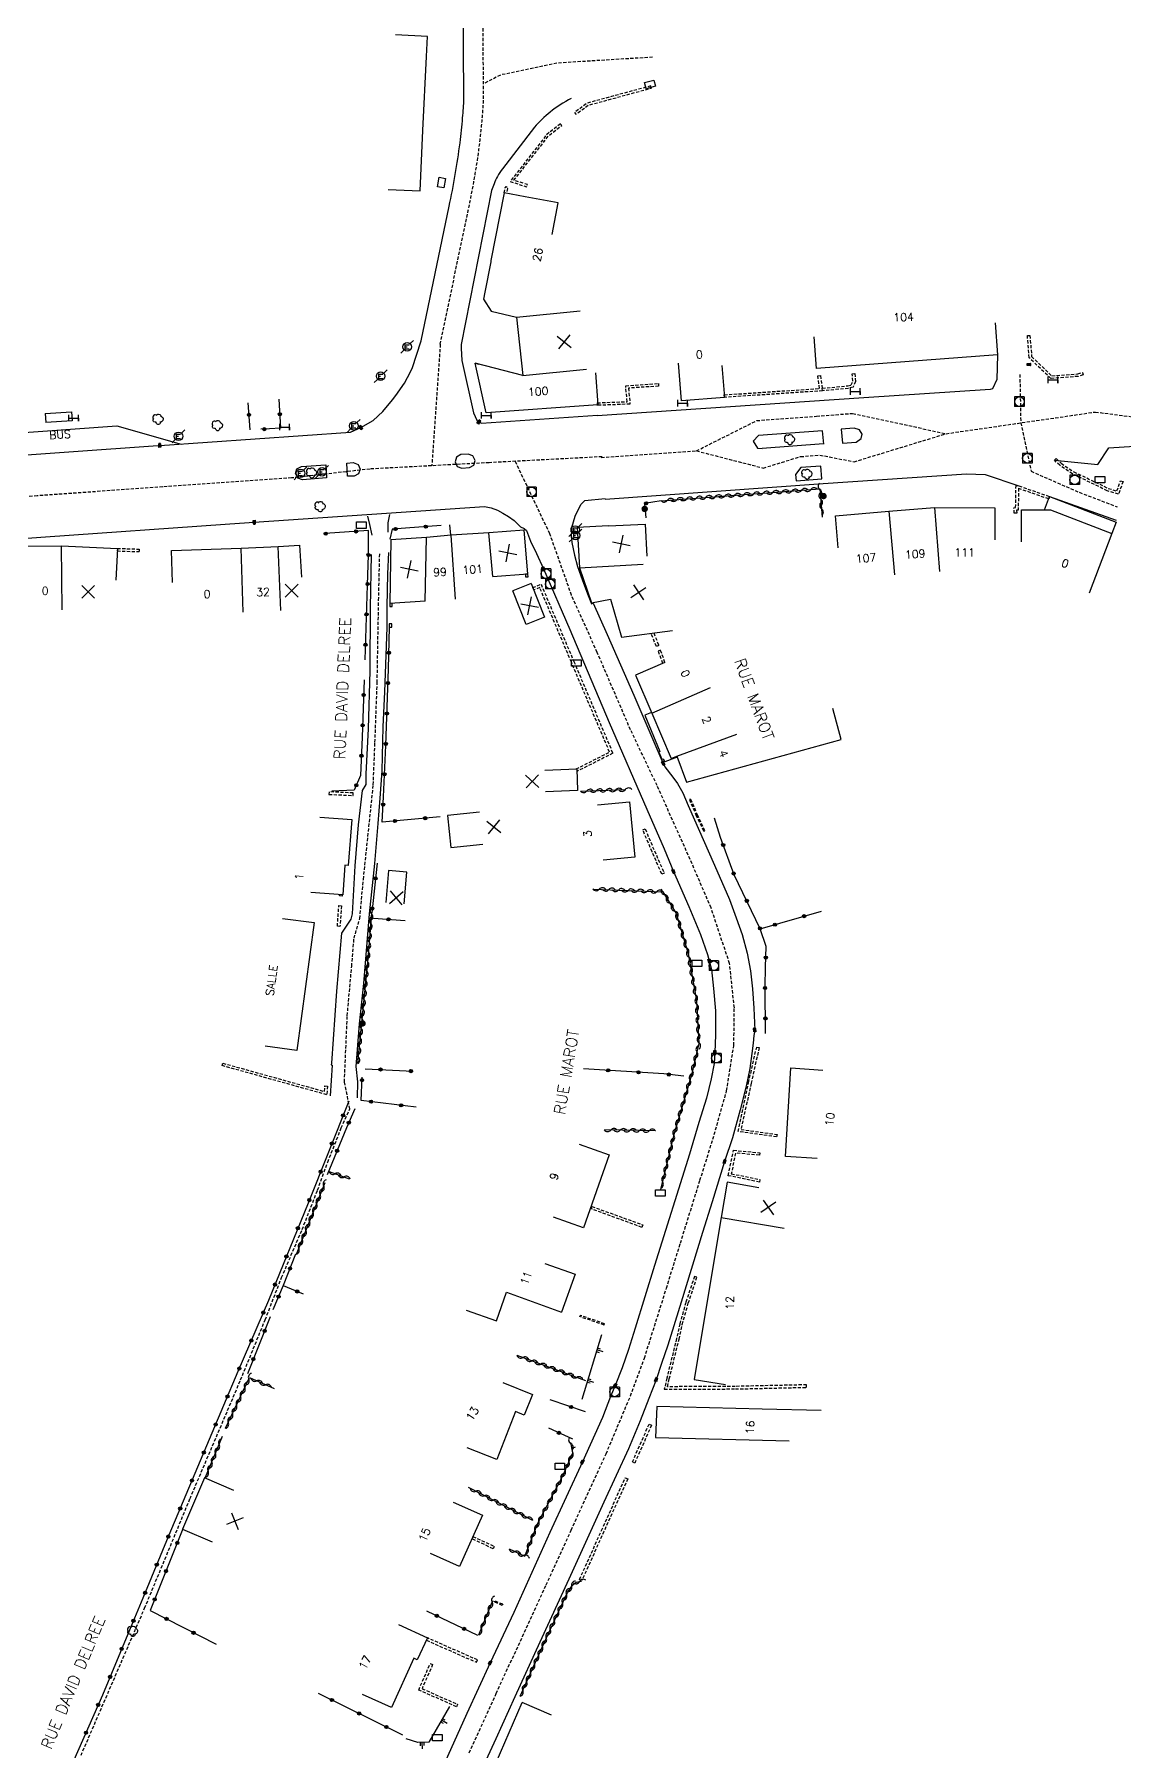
# Model space of a CAD drawing. Header units: millimetres. Extents: x 193000 to 194000, y 105162 to 106000.
# Drawn here: x 193615.2 to 193785.6, y 105365.4 to 105633.7 of the extents above; entities that cross this region are included whole.
import ezdxf
from ezdxf.enums import TextEntityAlignment as Align

# ---------------------------------------------------------------- set-up
doc = ezdxf.new("R2010")
doc.units = ezdxf.units.MM
doc.linetypes.add('DASHED', pattern=[0.75, 0.5, -0.25])
doc.layers.get('0').update_dxf_attribs({"linetype": 'CONTINUOUS'})
for name, color, linetype in [('W0001', 6, 'DASHED'), ('W0008', 7, 'CONTINUOUS'), ('W0100', 7, 'CONTINUOUS'), ('W0105', 7, 'CONTINUOUS'), ('W0112', 1, 'DASHED'), ('W0211', 2, 'CONTINUOUS'), ('W0300', 7, 'CONTINUOUS'), ('W0310', 3, 'CONTINUOUS'), ('W0322', 7, 'CONTINUOUS'), ('W0400', 7, 'CONTINUOUS'), ('W0420', 7, 'CONTINUOUS'), ('W0471', 7, 'CONTINUOUS'), ('W0984', 7, 'CONTINUOUS'), ('W0989', 7, 'CONTINUOUS'), ('W0991', 7, 'CONTINUOUS'), ('W1102', 7, 'CONTINUOUS'), ('W1471', 7, 'CONTINUOUS'), ('W1473', 7, 'CONTINUOUS'), ('W1474', 7, 'CONTINUOUS')]:
    doc.layers.add(name, color=color, linetype=linetype)
doc.styles.get("Standard").update_dxf_attribs({"font": 'romans.shx', "width": 0.85})

# ---------------------------------------------------------------- blocks, each defined once
blk = doc.blocks.new('t322o')
at = {"color": 0, "linetype": 'Continuous'}
for radius in [0.25, 0.15]:
    blk.add_circle((0, 0), radius, dxfattribs=at)
blk = doc.blocks.new('t310o')
at = {"color": 0, "linetype": 'Continuous'}
for centre, start, end in [((-0.5, 0.38), 216.8699, 323.1304), ((0.5, -0.37), 36.8699, 143.1303)]:
    blk.add_arc(centre, 0.625, start, end, dxfattribs=at)
blk = doc.blocks.new('T1471')
at = {"color": 0, "linetype": 'Continuous', "flags": 128}
blk.add_lwpolyline([(-0.75, -0.5), (-0.75, 0.5), (0.75, 0.5), (0.75, -0.5), (-0.75, -0.5)], dxfattribs=at)
blk = doc.blocks.new('T420')
for p, q in [((0.75, 0.75), (-0.75, 0.75)), ((-0.75, 0.75), (-0.75, -0.75)), ((0.75, 0.75), (0.75, -0.75)), ((0.75, -0.75), (-0.75, -0.75))]:
    blk.add_line(p, q)
blk.add_ellipse((0, 0), major_axis=(-0.53, 0.53), ratio=1, start_param=3.926991, end_param=10.210176)
blk = doc.blocks.new('T1473')
at = {"color": 0, "linetype": 'Continuous', "const_width": 0.5, "flags": 128}
blk.add_lwpolyline([(-0.25, 0, 1), (0.25, 0, 1)], format="xyb", close=True, dxfattribs=at)
blk = doc.blocks.new('T300')
for p, q in [((-0.8, 0.51), (-0.86, 0.34)), ((-0.86, 0.34), (-0.86, 0.17)), ((-0.86, 0.17), (-0.74, 0.06)), ((-0.69, 0.63), (-0.8, 0.51)), ((-0.8, -0.06), (-0.74, 0.06)), ((-0.74, 0.06), (-0.69, 0.11)), ((-0.57, 0.69), (-0.69, 0.63)), ((-0.46, 0.69), (-0.57, 0.69)), ((-0.29, 0.63), (-0.46, 0.69)), ((-0.29, 0.63), (-0.17, 0.74)), ((-0.23, 0.57), (-0.29, 0.63)), ((-0.17, 0.74), (-0.06, 0.8)), ((-0.06, 0.8), (0.06, 0.8)), ((0.06, 0.8), (0.23, 0.74)), ((0.23, 0.74), (0.34, 0.63)), ((0.34, 0.63), (0.4, 0.51)), ((0.46, 0.46), (0.34, 0.46)), ((0.4, 0.51), (0.4, 0.46)), ((0.57, 0.4), (0.46, 0.46)), ((0.57, 0.4), (0.69, 0.29)), ((0.69, 0.29), (0.74, 0.17)), ((0.74, 0.06), (0.69, -0.17)), ((0.74, 0.17), (0.74, 0.06)), ((-0.8, -0.17), (-0.8, -0.06)), ((-0.8, -0.23), (-0.8, -0.17)), ((-0.74, -0.34), (-0.8, -0.23)), ((-0.69, -0.4), (-0.74, -0.34)), ((-0.51, -0.46), (-0.69, -0.4)), ((-0.4, -0.46), (-0.51, -0.46)), ((-0.4, -0.46), (-0.34, -0.46)), ((-0.34, -0.46), (-0.34, -0.4)), ((-0.34, -0.51), (-0.34, -0.46)), ((-0.29, -0.63), (-0.34, -0.51)), ((-0.17, -0.74), (-0.29, -0.63)), ((-0.06, -0.8), (-0.17, -0.74)), ((0.06, -0.8), (-0.06, -0.8)), ((0.17, -0.74), (0.06, -0.8)), ((0.23, -0.69), (0.17, -0.74)), ((0.29, -0.46), (0.23, -0.46)), ((0.29, -0.63), (0.23, -0.69)), ((0.46, -0.4), (0.29, -0.46)), ((0.34, -0.51), (0.29, -0.63)), ((0.34, -0.51), (0.34, -0.46)), ((0.57, -0.34), (0.46, -0.4)), ((0.63, -0.29), (0.57, -0.34)), ((0.69, -0.17), (0.63, -0.29))]:
    blk.add_line(p, q)
blk = doc.blocks.new('T1474')
at = {"color": 0, "linetype": 'Continuous', "flags": 128}
for points in [[(-0.75, -0.5), (-0.75, 0.5)], [(-0.75, 0), (0.75, 0)], [(0.75, 0), (0.75, -0.5), (0.75, 0.5)]]:
    blk.add_lwpolyline(points, dxfattribs=at)
blk = doc.blocks.new('T400')
for p, q in [((-0.15, 0.3), (0.15, 0.3)), ((-0.15, -0.25), (-0.15, 0.3)), ((-0.15, 0.15), (0.15, 0.15)), ((-0.15, 0), (0.15, 0)), ((0.15, 0.3), (0.15, -0.25)), ((-0.15, -0.15), (0.15, -0.15)), ((-0.15, -0.25), (-0.15, -0.3)), ((-0.15, -0.3), (0.15, -0.3)), ((0.15, -0.3), (0.15, -0.25))]:
    blk.add_line(p, q)
blk = doc.blocks.new('T471')
for p, q in [((-0.333334, 0.333334), (-0.333334, -0.333334)), ((-0.333334, 0.333334), (0.333334, 0.333334)), ((-0.333334, 0), (0, 0)), ((0.500001, 0.500001), (1.000002, 1.000002)), ((-0.500001, -0.500001), (-1.000002, -1.000002)), ((-0.333334, -0.333334), (0.333334, -0.333334))]:
    blk.add_line(p, q)
blk.add_ellipse((0, 0), major_axis=(0.471405, 0.471405), ratio=1, start_param=5.4977871438, end_param=11.780972451)
blk = doc.blocks.new('t991o')
at = {"color": 0, "linetype": 'Continuous'}
for p, q in [((-1, 1), (1, -1)), ((-1, -1), (1, 1))]:
    blk.add_line(p, q, dxfattribs=at)
blk = doc.blocks.new('t211o')
at = {"color": 0, "linetype": 'Continuous'}
for p, q in [((-0.29, 0.5), (-0.29, 0)), ((0, 1), (0, 0)), ((0.29, 0.5), (0.29, 0))]:
    blk.add_line(p, q, dxfattribs=at)

msp = doc.modelspace()

# ---------------------------------------------------------------- linework, layer by layer
at = {"layer": 'W0001'}
for p, q in [((193678.69, 105585.25), (193677.37, 105566.27)), ((193695.8, 105555.66), (193690.41, 105566.96))]:
    msp.add_line(p, q, dxfattribs=at)
at = {"layer": 'W0001', "flags": 128}
msp.add_lwpolyline([(193678.69, 105585.25), (193683.04, 105606.17, 0.024242), (193684.81, 105616.38, 0.009405), (193685.23, 105620.38, 0.008644), (193685.45, 105623.57), (193684.91, 105704.9, 0.024798), (193684.43, 105711.14, 0.033076), (193682.82, 105719.32, -0.00325), (193682.61, 105720.14), (193681.88, 105722.64, 0.049522), (193679.69, 105728.26), (193670.13, 105748.44, -0.015231), (193665.14, 105760.29, -0.013), (193661.46, 105770.63, -0.018013), (193658.51, 105780.89), (193644.15, 105848.41), (193638.02, 105873.37), (193632.9, 105897.45, -0.022452), (193629.83, 105912.67, -0.01056), (193628.86, 105919.9, -0.008982), (193628.11, 105927.87), (193623.53, 106000)], format="xyb", dxfattribs=at)
msp.add_lwpolyline([(193711.87, 105630.1), (193697.04, 105629.19), (193688.11, 105627.33), (193685.43, 105625.95)], dxfattribs=at)
at = {"layer": 'W0001'}
for points in [[(193718.72, 105568.6), (193728.14, 105573.33), (193737.48, 105574.02), (193743.13, 105574.46), (193757.73, 105571.28), (193781.07, 105574.67), (193787.28, 105573.87), (193793.99, 105576.8), (193840.63, 105580.17), (193856.74, 105579.05), (193877.15, 105580.57), (193895.07, 105580.58), (193966.66, 105585.32), (194000, 105587.54)], [(193769.26, 105580.55), (193769.26, 105580.55), (193769.4, 105572.98), (193771.01, 105565.41), (193778.54, 105562.12), (193784.48, 105559.85)], [(193703.84, 105567.56), (193718.72, 105568.6), (193729.16, 105565.92), (193734.99, 105567.7), (193738.01, 105567.94), (193743.35, 105566.9), (193757.73, 105571.28)], [(193703.96, 105567.68), (193686.32, 105566.75), (193678.81, 105566.35), (193667.7, 105565.76), (193655.43, 105564.37), (193635.3, 105562.96), (193615.7, 105561.58), (193584.85, 105559.45), (193558.92, 105557.57), (193545.29, 105556.65), (193522.45, 105555.04), (193503.29, 105553.7)], [(193683.2, 105365.17), (193687.43, 105374.47), (193691.53, 105383.35), (193695.23, 105391.4), (193699.14, 105399.98), (193704.6, 105411.91), (193708.4, 105420.93), (193710.59, 105426.85), (193714.02, 105437.76), (193716.21, 105444.82), (193719.27, 105454.63), (193721.28, 105461.05), (193723.44, 105468.62), (193724.56, 105475.71), (193724.64, 105481.59), (193723.89, 105488.5), (193721.01, 105497.19), (193717.75, 105504.74), (193712.57, 105516.29), (193708.42, 105525.02), (193703.21, 105537.11), (193699.2, 105546.04), (193695.8, 105555.66)], [(193622.54, 105364.79), (193632.48, 105387.78), (193639.57, 105404.89), (193647.48, 105423.44), (193651.32, 105432.85), (193653.88, 105439.42), (193657.1, 105446.96), (193659.51, 105453.11), (193661.1, 105457.48), (193663.21, 105462.81), (193664.56, 105465.8), (193663.7, 105470), (193664.15, 105480.34), (193664.84, 105488.07), (193665.21, 105492.44), (193666.11, 105495.53), (193666.66, 105501.65), (193668.21, 105516.42), (193668.48, 105523.04), (193668.82, 105532.4), (193669.05, 105545.24), (193669.22, 105552.54)]]:
    msp.add_lwpolyline(points, dxfattribs=at)
at = {"layer": 'W0008'}
for p, q in [((193738.59, 105569.7), (193729.01, 105568.98)), ((193773.92, 105561.45), (193784.31, 105557.77))]:
    msp.add_line(p, q, dxfattribs=at)
at = {"layer": 'W0008', "flags": 128}
msp.add_lwpolyline([(193675.68, 105585.81), (193680.05, 105606.81, 0.024296), (193681.77, 105616.75, 0.009405), (193682.18, 105620.64, 0.008402), (193682.38, 105623.64), (193681.85, 105704.85, 0.024661), (193681.39, 105710.75, 0.033076), (193679.86, 105718.54, -0.003043), (193679.66, 105719.34), (193678.94, 105721.8, 0.050044), (193676.94, 105726.9), (193667.35, 105747.15, -0.015256), (193662.28, 105759.19, -0.013), (193658.55, 105769.68, -0.018099), (193655.53, 105780.21), (193630.69, 105896.94, -0.022396), (193627.59, 105912.32, -0.01056), (193626.61, 105919.65, -0.008998), (193625.85, 105927.71), (193621.27, 106000)], format="xyb", dxfattribs=at)
at = {"layer": 'W0008'}
msp.add_lwpolyline([(193699.16, 105623.65), (193699.16, 105623.65, 0.061618), (193695.86, 105621.52, 0.046074), (193693.41, 105619.15), (193688.43, 105612.68, 0.039428), (193687.62, 105611.47, 0.034364), (193687.08, 105610.32, 0.010783), (193686.71, 105609.3), (193681.93, 105585.2, 0.001728), (193681.93, 105584.64, 0.002937)], format="xyb", dxfattribs=at)
for points in [[(193511.39, 105560.78), (193527.65, 105561.88), (193537.11, 105562.59), (193554.01, 105563.77), (193555.63, 105563.8), (193585.04, 105565.92), (193593.92, 105566.56), (193594.94, 105566.62), (193633.83, 105569.39), (193634.85, 105569.45), (193664.65, 105571.53), (193666.26, 105572.24), (193668.17, 105573.35), (193669.68, 105574.76), (193671.21, 105576.56), (193671.76, 105577.27), (193673.09, 105579.16), (193673.58, 105580.05), (193674.28, 105581.46), (193675.68, 105585.81)], [(193681.93, 105584.64), (193682.05, 105582.72), (193683.89, 105574.54), (193684.39, 105573.38), (193684.71, 105573.12), (193685.1, 105572.95), (193703.28, 105574.19)], [(193765.77, 105583.59), (193765.65, 105579.77), (193765.01, 105578.27), (193764.63, 105578.21), (193744.89, 105576.9), (193703.22, 105574.07)], [(193774.67, 105567.12), (193781.45, 105566.49), (193783.18, 105569.07), (193809.73, 105570.8), (193917.84, 105577.89), (194000, 105583.55)], [(193588.37, 105566.16), (193597.7, 105570.31), (193628.16, 105572.51), (193638.19, 105569.66)], [(193738.61, 105569.67), (193738.43, 105571.72), (193728.39, 105571), (193727.58, 105570.12), (193728.25, 105569.01), (193728.99, 105568.98)], [(193741.55, 105569.81), (193743.67, 105569.97), (193744.48, 105570.55), (193744.6, 105571.19), (193744.21, 105571.88), (193743.38, 105572.16), (193741.35, 105571.98), (193741.53, 105569.78)], [(193681.89, 105568.01), (193681.2, 105567.6), (193680.99, 105566.86), (193681.32, 105566.15), (193682.05, 105565.88), (193683.24, 105565.99), (193683.92, 105566.36), (193684.14, 105567.11), (193683.79, 105567.81), (193683.06, 105568.08), (193681.89, 105568.01)], [(193660.8, 105566.4), (193660.92, 105564.36), (193657.17, 105564.05), (193656.42, 105564.35), (193656.07, 105565.05), (193656.29, 105565.8), (193657.02, 105566.16), (193660.8, 105566.4)], [(193664.08, 105566.7), (193665.09, 105566.77), (193665.85, 105566.48), (193666.18, 105565.76), (193665.92, 105565.01), (193665.23, 105564.64), (193664.19, 105564.63), (193664.08, 105566.7)], [(193734.29, 105563.92), (193738.31, 105564.24), (193738.16, 105566.23), (193735.05, 105565.98), (193734.18, 105564.93), (193734.32, 105563.92)], [(193704.46, 105561.05), (193738.53, 105563.52), (193760.91, 105565.03), (193763.85, 105564.9), (193769.1, 105563.12)], [(193609.12, 105554.61), (193617.01, 105555.16), (193645.06, 105557.13), (193648.84, 105557.4), (193649.6, 105557.45), (193685.58, 105559.91), (193686.65, 105559.7), (193687.64, 105559.33), (193688.45, 105558.84), (193689.35, 105558.34), (193690.25, 105557.71), (193691.2, 105556.72), (193691.78, 105556.48), (193692.14, 105556.17)], [(193699.23, 105556.07), (193699.25, 105556.65), (193699.77, 105558.4), (193700.65, 105560.23), (193701.29, 105560.82), (193704.45, 105561.16)], [(193667.29, 105558.39), (193667.6, 105557.1), (193667.99, 105555.44)], [(193670.55, 105555.9), (193670.56, 105557.34), (193670.79, 105558.63)], [(193692.14, 105556.17), (193692.8, 105554.47), (193693.7, 105552.55), (193694.8, 105550.17), (193698.91, 105540.7), (193705.1, 105526.15), (193710.99, 105512.64), (193713.67, 105506.43), (193715.12, 105502.9), (193717.55, 105497.39), (193719.34, 105493.06), (193720.44, 105489.93), (193720.73, 105488.9), (193721.08, 105487.57), (193721.4, 105484.61), (193721.67, 105481.09), (193721.67, 105477.34), (193721.6, 105474.6), (193721.47, 105472.86), (193721.02, 105470.46), (193720.29, 105467.48), (193719.11, 105463.66), (193717.61, 105458.73), (193712.14, 105441.33), (193709.14, 105431.54), (193708.09, 105428.22), (193707.11, 105425.35), (193706.01, 105422.57), (193705.31, 105420.83), (193704.03, 105417.57), (193700.89, 105410.63), (193695.81, 105399.6), (193690.16, 105387.11), (193686.46, 105379.24), (193682.84, 105371.3), (193678.86, 105362.54)], [(193699.23, 105556.07), (193699.15, 105555.49), (193699.23, 105554.26), (193699.68, 105552.3), (193700.14, 105550.55), (193700.88, 105548.48), (193701.67, 105546.28), (193702.31, 105544.7), (193702.58, 105544.8), (193704.76, 105539.93), (193708.94, 105530.41), (193713.3, 105520.21), (193713.51, 105519.8), (193713.79, 105519.25), (193715.03, 105517.63), (193715.76, 105516.64), (193716.57, 105515.17), (193717.45, 105513.19), (193721.54, 105503.89), (193723.86, 105498.5), (193724.93, 105495.63), (193725.84, 105493.02), (193726.62, 105490.12), (193727.14, 105487.36), (193727.48, 105484.56), (193727.67, 105481.53), (193727.82, 105478.11), (193727.69, 105477.26), (193727.56, 105476.06), (193727.37, 105474.46), (193727.04, 105472.08), (193726.5, 105469.34), (193725.54, 105465.63), (193724.34, 105461.29), (193723.11, 105457.56), (193721.18, 105451.29), (193719.68, 105446.48), (193716.32, 105435.61), (193714.24, 105428.89), (193713.26, 105425.99), (193712.41, 105423.48), (193711.27, 105420.54), (193709.91, 105417.04), (193708.09, 105412.68), (193704.23, 105404.32), (193698.8, 105392.3), (193694.25, 105382.46), (193690.34, 105373.93), (193687.34, 105367.36), (193683.69, 105359.37)], [(193667.87, 105552.38), (193667.72, 105544.06), (193667.68, 105534.22), (193667.4, 105525.17), (193667.05, 105518.12), (193667.06, 105516.49), (193666.47, 105515.54), (193665.84, 105510.19), (193665.32, 105503.77), (193664.89, 105496.27), (193664.68, 105495.42), (193663.23, 105493.25), (193662.44, 105484.16), (193661.67, 105472.94), (193661.65, 105472.67), (193661.8, 105472.63), (193661.49, 105467.81)], [(193670.57, 105552.7), (193670.46, 105549.4), (193670.35, 105544.22), (193670.35, 105540.98), (193670.17, 105536.7), (193669.96, 105530.96), (193669.73, 105525.47), (193669.55, 105518.63), (193669.22, 105514.35), (193668.91, 105510.4), (193668.38, 105504.15), (193667.55, 105496.28), (193666.68, 105485.37), (193666, 105479.06), (193665.47, 105472.4), (193665.76, 105470.04), (193665.68, 105467.52)]]:
    msp.add_lwpolyline(points, dxfattribs=at)
at = {"layer": 'W0100'}
for p, q in [((193716.39, 105576.4), (193715.89, 105582.32)), ((193616.95, 105574.44), (193621.05, 105574.69)), ((193616.95, 105574.44), (193617.06, 105573.02)), ((193621.16, 105573.27), (193617.06, 105573.02)), ((193621.05, 105574.69), (193621.16, 105573.27)), ((193676.34, 105545.09), (193676.52, 105555.05)), ((193686.88, 105548.95), (193686.27, 105555.79)), ((193686.88, 105548.95), (193692.39, 105549.36)), ((193692.87, 105547.88), (193690.04, 105546.72)), ((193692.12, 105541.47), (193690.04, 105546.72)), ((193676.34, 105545.09), (193670.8, 105544.75)), ((193687.45, 105432.68), (193689.04, 105437.13)), ((193689.04, 105437.13), (193697.63, 105434.05)), ((193682.74, 105434.36), (193687.45, 105432.68)), ((193696.07, 105371.05), (193691.49, 105373.04))]:
    msp.add_line(p, q, dxfattribs=at)
for points in [[(193670.53, 105609.45), (193675.53, 105609.2), (193675.98, 105618.64), (193676.54, 105630.22), (193676.69, 105633.33), (193671.7, 105633.58)], [(193696.18, 105602.41), (193697.09, 105607.33), (193691.95, 105608.28), (193688.68, 105608.9), (193686.61, 105598.36), (193686.57, 105598.14), (193685.64, 105593.37), (193685.43, 105592.31), (193686.63, 105590.43), (193690.62, 105589.47), (193691.56, 105580.35), (193684.12, 105582.3), (193684.7, 105582.15)], [(193765.39, 105588.58), (193765.77, 105583.59), (193737.48, 105581.45), (193737.1, 105586.44)], [(193702.92, 105580.79), (193703.29, 105575.81), (193685.83, 105574.52), (193684.11, 105582.3)], [(193722.68, 105581.93), (193723.1, 105576.95), (193716.39, 105576.4)], [(193704.95, 105556.86), (193710.7, 105557.16), (193710.95, 105552.16)], [(193740.87, 105553.47), (193740.43, 105558.45), (193748.78, 105559.19), (193755.94, 105559.74), (193765.35, 105559.72), (193765.34, 105554.72)], [(193769.51, 105554.38), (193769.51, 105559.38), (193774.03, 105559.39), (193783.65, 105555.71)], [(193676.52, 105555.05), (193670.98, 105554.71), (193670.8, 105544.75)], [(193686.27, 105555.79), (193680.36, 105555.42), (193676.52, 105555.05)], [(193692.39, 105549.36), (193691.78, 105556.21), (193686.27, 105555.79)], [(193704.95, 105556.86), (193700.06, 105556.62), (193700.43, 105550.32), (193702.33, 105544.85), (193705.27, 105545.41), (193707, 105539.49), (193714.98, 105540.55)], [(193581.52, 105546.32), (193581.17, 105551.31), (193600.45, 105552.67), (193613.35, 105553.71), (193619.51, 105553.75), (193628.22, 105553.36), (193628, 105548.37)], [(193636.86, 105548.02), (193636.68, 105553.02), (193647.54, 105553.4), (193653.36, 105553.63), (193656.66, 105553.87), (193657.02, 105548.88)], [(193692.87, 105547.88), (193694.95, 105542.63), (193692.12, 105541.47)], [(193713.76, 105535.53), (193709.17, 105533.54), (193711.73, 105527.64), (193714.76, 105520.52), (193715.65, 105520.88), (193717.14, 105516.82), (193741.35, 105523.51), (193740.02, 105528.33)], [(193695, 105518.73), (193700, 105518.9), (193700.12, 105515.53), (193695.12, 105515.35)], [(193684.81, 105512.14), (193679.83, 105511.64), (193680.34, 105506.65), (193685.31, 105507.15)], [(193703.27, 105513.27), (193708.25, 105513.76), (193709.1, 105505.14), (193704.12, 105504.66)], [(193659.86, 105511.37), (193664.85, 105511), (193664.31, 105503.82), (193663.79, 105503.86), (193663.43, 105499.21), (193658.45, 105499.6)], [(193673.06, 105497.81), (193673.47, 105502.79), (193670.59, 105503.03), (193670.18, 105498.04)], [(193654, 105495.56), (193658.96, 105494.9), (193656.29, 105474.93), (193651.34, 105475.59)], [(193737.6, 105458.06), (193732.61, 105458.37), (193733.48, 105472.18), (193738.47, 105471.86)], [(193700.37, 105460.28), (193705.09, 105458.62), (193701.08, 105447.22), (193696.37, 105448.88)], [(193728.45, 105453.47), (193723.52, 105454.32), (193722.58, 105448.84), (193719.81, 105432.3), (193718.35, 105423.53), (193723.28, 105422.71)], [(193695.04, 105441.65), (193699.74, 105439.96), (193697.63, 105434.05)], [(193688.46, 105423.02), (193693.09, 105421.14), (193691.8, 105417.96), (193690.42, 105418.52), (193687.54, 105411.02), (193682.87, 105412.82)], [(193738.19, 105418.67), (193729, 105418.88), (193712.52, 105419.27), (193712.32, 105414.43), (193733.23, 105413.95)], [(193646.44, 105406.15), (193641.85, 105408.12), (193638.42, 105400.14), (193643.02, 105398.17)], [(193680.72, 105404.36), (193685.29, 105402.32), (193681.71, 105394.3), (193677.14, 105396.34)], [(193672.16, 105385.24), (193676.69, 105383.12), (193675.09, 105379.71), (193674.55, 105379.96), (193671.08, 105372.26), (193666.52, 105374.31)], [(193686.73, 105349.6), (193682.15, 105351.6), (193686.04, 105360.53), (193691.49, 105373.04)]]:
    msp.add_lwpolyline(points, dxfattribs=at)
at = {"layer": 'W0105'}
for p, q in [((193773.13, 105559.39), (193773.92, 105561.46)), ((193711.7, 105527.72), (193710.67, 105527.28)), ((193715.7, 105520.73), (193713.76, 105520.01))]:
    msp.add_line(p, q, dxfattribs=at)
for points in [[(193773.92, 105561.46), (193784.32, 105557.44), (193783.63, 105555.7)], [(193710.67, 105527.28), (193713.01, 105521.63), (193712.83, 105521.54), (193713.32, 105520.45), (193713.51, 105520.5), (193713.76, 105520.01)]]:
    msp.add_lwpolyline(points, dxfattribs=at)
at = {"layer": 'W0112'}
for p, q in [((193770.71, 105583.14), (193770.44, 105586.6)), ((193738.1, 105580.35), (193738.42, 105577.98)), ((193738.42, 105577.98), (193723.1, 105576.95)), ((193742.45, 105578.36), (193738.42, 105577.98)), ((193708.33, 105575.9), (193703.25, 105575.71)), ((193775.49, 105566.34), (193774.67, 105567.12)), ((193769.1, 105563.13), (193773.92, 105561.46)), ((193628.22, 105553.36), (193628.21, 105552.96)), ((193628.21, 105552.96), (193631.63, 105552.85)), ((193628.22, 105553.36), (193631.64, 105553.25)), ((193631.64, 105553.25), (193631.63, 105552.85)), ((193692.38, 105549.35), (193691.98, 105549.32)), ((193692.42, 105548.93), (193692.38, 105549.35)), ((193670.79, 105544.75), (193670.79, 105544.29)), ((193670.79, 105544.29), (193671.19, 105544.28)), ((193671.19, 105544.28), (193671.19, 105544.77)), ((193670.71, 105541.56), (193670.72, 105541.07)), ((193670.72, 105541.07), (193671.12, 105541.07)), ((193712.46, 105538.03), (193711.63, 105540.11)), ((193712.73, 105537.31), (193713.43, 105535.39)), ((193705.65, 105521.35), (193700.01, 105518.5)), ((193661.29, 105514.92), (193665.05, 105514.76)), ((193665.05, 105514.76), (193665.07, 105515.16)), ((193710.71, 105509.52), (193712.15, 105506.1)), ((193719.85, 105509.17), (193720.04, 105509.22)), ((193712.15, 105506.1), (193713.67, 105502.64)), ((193662.95, 105499.05), (193662.97, 105499.24)), ((193663.35, 105499), (193662.95, 105499.05)), ((193663.37, 105499.21), (193663.35, 105499)), ((193663.23, 105497.51), (193663, 105494.29)), ((193663, 105494.29), (193662.6, 105494.32)), ((193726.86, 105469.88), (193728.13, 105475.45)), ((193660.95, 105467.99), (193644.58, 105472.55)), ((193661.06, 105469.35), (193660.95, 105467.99)), ((193724.51, 105459.32), (193728.6, 105458.94)), ((193702.26, 105450.18), (193702.39, 105450.55)), ((193710.2, 105447.28), (193702.26, 105450.18)), ((193700.49, 105433.33), (193700.57, 105433.52)), ((193704.28, 105432.02), (193700.49, 105433.33)), ((193724.8, 105422.03), (193735.93, 105422.28)), ((193708.71, 105410.62), (193711.32, 105416.52)), ((193711.32, 105416.52), (193711.69, 105416.35)), ((193703.88, 105399.9), (193707.6, 105408.16)), ((193700.45, 105392.28), (193703.88, 105399.9)), ((193686.93, 105397.07), (193683.63, 105398.61)), ((193687.11, 105388.75), (193687.17, 105388.93)), ((193688.44, 105388.38), (193687.17, 105388.93)), ((193684.51, 105379.69), (193676.69, 105383.12)), ((193677.49, 105378.98), (193675.83, 105375.2)), ((193675.83, 105375.2), (193681.38, 105372.76))]:
    msp.add_line(p, q, dxfattribs=at)
at = {"layer": 'W0112', "flags": 128}
for points in [[(193711.58, 105625.61), (193701.63, 105622.92), (193699.67, 105621.46), (193699.87, 105621.18), (193701.79, 105622.6), (193711.68, 105625.28)], [(193697.45, 105619.71), (193695.34, 105618.04), (193689.61, 105610.69), (193692.18, 105609.86), (193692.29, 105610.2), (193690.19, 105610.87), (193695.59, 105617.79), (193697.67, 105619.43)]]:
    msp.add_lwpolyline(points, close=True, dxfattribs=at)
msp.add_lwpolyline([(193688.68, 105608.9), (193688.85, 105609.71), (193688.99, 105609.9), (193689.27, 105609.69), (193689.18, 105609.57), (193689.02, 105608.83)], dxfattribs=at)
at = {"layer": 'W0112'}
for points in [[(193770.44, 105586.6), (193770.84, 105586.63), (193771.1, 105583.32), (193774.26, 105580.31), (193778.3, 105580.63)], [(193779.14, 105580.46), (193778.37, 105580.23), (193774.11, 105579.9), (193770.71, 105583.14)], [(193703.25, 105575.71), (193703.23, 105576.11), (193707.9, 105576.28), (193707.66, 105578.77)], [(193707.66, 105578.77), (193712.78, 105579.11), (193712.8, 105578.71)], [(193712.8, 105578.71), (193708.1, 105578.4), (193708.33, 105575.9)], [(193737.96, 105578.35), (193737.7, 105580.3), (193738.1, 105580.35)], [(193738.42, 105577.98), (193738.38, 105578.38), (193742.38, 105578.76), (193742.9, 105578.89), (193743.16, 105579.51)], [(193743.47, 105580.68), (193743.56, 105579.44), (193743.19, 105578.56), (193742.45, 105578.36)], [(193743.16, 105579.51), (193743.07, 105580.65), (193743.47, 105580.68)], [(193778.3, 105580.63), (193779.03, 105580.85), (193779.14, 105580.46)], [(193723.1, 105576.95), (193723.07, 105577.35), (193737.96, 105578.35)], [(193774.67, 105567.12), (193774.95, 105567.41), (193775.74, 105566.65), (193777.68, 105565.34), (193783.08, 105562.74), (193784.44, 105562.33)], [(193785.39, 105563.8), (193784.68, 105561.84), (193782.93, 105562.36), (193777.48, 105565), (193775.49, 105566.34)], [(193768.37, 105558.84), (193768.34, 105559.72), (193768.6, 105559.73), (193768.66, 105563.18), (193769.1, 105563.13)], [(193773.92, 105561.46), (193773.79, 105561.08), (193769, 105562.74), (193769.06, 105562.73), (193769, 105559.34), (193768.76, 105559.34)], [(193784.44, 105562.33), (193785.01, 105563.93), (193785.39, 105563.8)], [(193768.76, 105559.34), (193768.77, 105558.85), (193768.37, 105558.84)], [(193691.98, 105549.32), (193692.02, 105548.9), (193692.42, 105548.93)], [(193693.15, 105547.23), (193694.43, 105547.77), (193699.55, 105535.71), (193705.65, 105521.35)], [(193694.22, 105547.24), (193693.3, 105546.86), (193693.15, 105547.23)], [(193699.92, 105518.9), (193705.14, 105521.54), (193699.18, 105535.56), (193694.22, 105547.24)], [(193671.12, 105541.07), (193671.11, 105541.57), (193670.71, 105541.56)], [(193712.04, 105540.16), (193712.83, 105538.18), (193712.46, 105538.03)], [(193713.8, 105535.55), (193713.11, 105537.45), (193712.73, 105537.31)], [(193665.07, 105515.16), (193661.31, 105515.32), (193661.29, 105514.92)], [(193717.8, 105514.18), (193717.61, 105514.13), (193718.64, 105511.74), (193719.85, 105509.17)], [(193717.8, 105514.18), (193718.83, 105511.79), (193720.04, 105509.22)], [(193711.79, 105505.94), (193710.34, 105509.37), (193710.71, 105509.52)], [(193713.67, 105502.64), (193713.3, 105502.48), (193711.79, 105505.94)], [(193662.6, 105494.32), (193662.83, 105497.54), (193663.23, 105497.51)], [(193728.13, 105475.45), (193728.52, 105475.36), (193727.25, 105469.8), (193725.7, 105462.59)], [(193644.58, 105472.55), (193644.69, 105472.93), (193660.59, 105468.51)], [(193660.59, 105468.51), (193660.66, 105469.39), (193661.06, 105469.35)], [(193731.25, 105461.4), (193725.22, 105462.26), (193726.86, 105469.88)], [(193725.7, 105462.59), (193731.31, 105461.79), (193731.25, 105461.4)], [(193728.57, 105454.36), (193723.7, 105455.35), (193724.51, 105459.32)], [(193728.6, 105458.94), (193728.56, 105458.54), (193724.83, 105458.89), (193724.17, 105455.66)], [(193724.17, 105455.66), (193728.65, 105454.75), (193728.57, 105454.36)], [(193702.39, 105450.55), (193710.33, 105447.66), (193710.2, 105447.28)], [(193718.42, 105439.62), (193717.06, 105435.56), (193716.12, 105432.22), (193715.61, 105429.9), (193714.08, 105423.71), (193713.69, 105421.98), (193724.8, 105422.03)], [(193717.45, 105435.45), (193718.8, 105439.5), (193718.42, 105439.62)], [(193735.93, 105422.28), (193735.93, 105422.68), (193724.79, 105422.43), (193714.19, 105422.38), (193714.47, 105423.62), (193716, 105429.81), (193716.51, 105432.12), (193717.45, 105435.45)], [(193704.28, 105432.02), (193704.36, 105432.22), (193700.57, 105433.52)], [(193711.69, 105416.35), (193709.07, 105410.45), (193708.71, 105410.62)], [(193707.6, 105408.16), (193707.97, 105408), (193704.25, 105399.74)], [(193683.79, 105398.97), (193687.1, 105397.43), (193686.93, 105397.07)], [(193704.25, 105399.74), (193700.81, 105392.11), (193700.45, 105392.28)], [(193688.44, 105388.38), (193688.38, 105388.2), (193687.11, 105388.75)], [(193676.52, 105382.76), (193684.35, 105379.32), (193684.51, 105379.69)], [(193675.31, 105374.99), (193677.12, 105379.14), (193677.49, 105378.98)], [(193681.38, 105372.76), (193681.22, 105372.39), (193675.31, 105374.99)]]:
    msp.add_lwpolyline(points, dxfattribs=at)
at = {"layer": 'W0211'}
msp.add_line((193703.89, 105430.51), (193700.82, 105420.39), dxfattribs=at)
msp.add_lwpolyline([(193680.14, 105372.42), (193676.88, 105366.82), (193675.18, 105366.79), (193673.36, 105367.38)], dxfattribs=at)
at = {"layer": 'W0310'}
for p, q in [((193700.6, 105515.42), (193707.69, 105515.67)), ((193712.32, 105462.36), (193704.38, 105462.51)), ((193661.31, 105455.98), (193664.46, 105454.86)), ((193656.2, 105443.08), (193660.67, 105454.27)), ((193690.65, 105427.3), (193701.38, 105423.35)), ((193642.01, 105408.24), (193644.67, 105414.63)), ((193693.15, 105401.49), (193683.08, 105406.64)), ((193684.73, 105383.62), (193686.91, 105388.99))]:
    msp.add_line(p, q, dxfattribs=at)
for points in [[(193713.19, 105560.8), (193738.01, 105562.65), (193738.36, 105558.25)], [(193702.53, 105500.14), (193713.48, 105499.71), (193715.55, 105496.3), (193717.4, 105490.09), (193718.73, 105482.69), (193719.09, 105475.99), (193717.95, 105471.13), (193716.36, 105465.82), (193715.25, 105461.99), (193713.11, 105453.17)], [(193665.82, 105472.87), (193666.44, 105479.26), (193666.85, 105483.39), (193667.44, 105489.83), (193667.97, 105496.42)], [(193645.12, 105415.88), (193648.88, 105423.8), (193652.72, 105422.08)], [(193689.44, 105397.03), (193691.88, 105395.9), (193693.95, 105401.04), (193697.78, 105408.35), (193699.4, 105412.07), (193699.07, 105413.66)], [(193691.15, 105374.01), (193695.22, 105383.06), (193698.54, 105390.24), (193699.39, 105391.43), (193699.92, 105391.84), (193700.77, 105392)]]:
    msp.add_lwpolyline(points, dxfattribs=at)
at = {"layer": 'W0322'}
for p, q in [((193648.95, 105571.86), (193648.67, 105576.1)), ((193680.35, 105555.41), (193680.2, 105557.02)), ((193668.81, 105504.17), (193667.97, 105496.43)), ((193668.23, 105495.57), (193673.17, 105495.22)), ((193728.69, 105493.91), (193738.26, 105496.68)), ((193666.97, 105472.07), (193674.47, 105471.66)), ((193654.14, 105438.18), (193657.28, 105436.87)), ((193652.1, 105433.31), (193648.55, 105424.38)), ((193701.37, 105418.46), (193695.87, 105420.32)), ((193699.38, 105414.19), (193695.65, 105415.9)), ((193684.57, 105383.52), (193676.6, 105387.33)), ((193659.62, 105374.49), (193672.78, 105367.97))]:
    msp.add_line(p, q, dxfattribs=at)
for points in [[(193653.47, 105576.69), (193653.73, 105572.13), (193651.97, 105572.03), (193650.66, 105571.97)], [(193713.19, 105560.81), (193710.59, 105560.36), (193710.83, 105558.15)], [(193667.48, 105552.33), (193667.48, 105556.14), (193660.69, 105555.67)], [(193678.8, 105556.95), (193671.19, 105556.35), (193670.8, 105554.82)], [(193666.92, 105535.93), (193667.32, 105547.6), (193667.48, 105552.33)], [(193678.69, 105511.42), (193669.61, 105510.57), (193669.83, 105514.55), (193670.16, 105522.58), (193670.59, 105534.54), (193670.73, 105541.03)], [(193666.79, 105532.83), (193666.49, 105523.88), (193666.21, 105517.89), (193665.23, 105515.58), (193661.74, 105515.43)], [(193729.52, 105477.55), (193729.44, 105484.93), (193729.5, 105487.93), (193729.63, 105491.16), (193728.69, 105493.92), (193724.61, 105502.38), (193722.47, 105508.18), (193721.55, 105511.22)], [(193716.77, 105470.89), (193713.63, 105471.24), (193701.09, 105472.06)], [(193674.94, 105466.06), (193666.3, 105467.1), (193666.46, 105470.72)], [(193664.38, 105466.98), (193658.02, 105451.06), (193651.85, 105435.85), (193647.07, 105424.74), (193642.59, 105414.14), (193636.27, 105399.16), (193632.21, 105389.34), (193630.1, 105384.32), (193625.88, 105374.17), (193621.43, 105364.01), (193614.82, 105348.22), (193608, 105332.25), (193601.63, 105341.21)], [(193665.31, 105465.82), (193664.04, 105462.85), (193661, 105455.47)], [(193656.05, 105443.07), (193654.14, 105438.19), (193652.52, 105434.37)], [(193638.46, 105400.18), (193633.35, 105387.4), (193643.68, 105382.13)]]:
    msp.add_lwpolyline(points, dxfattribs=at)
at = {"layer": 'W1102'}
for p, q in [((193748.78, 105559.19), (193749.65, 105549.23)), ((193755.94, 105559.74), (193756.71, 105549.77)), ((193681.06, 105545.44), (193680.36, 105555.42)), ((193783.65, 105555.71), (193780.08, 105546.37)), ((193619.58, 105543.75), (193619.51, 105553.75)), ((193647.9, 105543.41), (193647.54, 105553.4)), ((193653.75, 105543.64), (193653.36, 105553.63)), ((193700.43, 105550.32), (193710.41, 105550.91)), ((193711.73, 105527.64), (193720.9, 105531.62)), ((193715.65, 105520.88), (193725.03, 105524.34)), ((193722.58, 105448.84), (193732.43, 105447.14))]:
    msp.add_line(p, q, dxfattribs=at)
at = {"layer": 'W1102', "flags": 128}
for points in [[(193690.62, 105589.47), (193700.56, 105590.5)], [(193691.56, 105580.35), (193701.51, 105581.38)]]:
    msp.add_lwpolyline(points, dxfattribs=at)

# ---------------------------------------------------------------- block references
at = {"layer": 'W0211'}
for p, rotation in [((193703.16, 105428.12), 253.1258553536624), ((193701.71, 105423.34), 253.1258553536624), ((193678.88, 105370.26), 239.8090521051578), ((193675.86, 105366.8), 181.0835565220486)]:
    msp.add_blockref('t211o', p, dxfattribs=dict(at, rotation=rotation))
at = {"layer": 'W0300'}
for p in [(193634.61, 105573.52), (193643.89, 105572.55), (193733.32, 105570.35), (193658.62, 105565.14), (193736.02, 105564.95), (193659.95, 105559.87), (193630.64, 105384.17)]:
    msp.add_blockref('T300', p, dxfattribs=at)
at = {"layer": 'W0310'}
for p, rotation in [((193732.14, 105562.21), 4.248486457937326), ((193733.63, 105562.32), 4.248486457937326), ((193735.13, 105562.43), 4.248486457937326), ((193736.62, 105562.54), 4.248486457937326), ((193738.02, 105562.54), 274.4604011588745), ((193714.19, 105560.88), 4.248486457937326), ((193715.68, 105560.99), 4.248486457937326), ((193717.18, 105561.1), 4.248486457937326), ((193718.67, 105561.21), 4.248486457937326), ((193720.17, 105561.32), 4.248486457937326), ((193721.67, 105561.43), 4.248486457937326), ((193723.16, 105561.54), 4.248486457937326), ((193724.66, 105561.65), 4.248486457937326), ((193726.15, 105561.76), 4.248486457937326), ((193727.65, 105561.88), 4.248486457937326), ((193729.15, 105561.99), 4.248486457937326), ((193730.64, 105562.1), 4.248486457937326), ((193738.14, 105561.04), 274.4604011588745), ((193738.26, 105559.55), 274.4604011588745), ((193701.6, 105515.46), 1.988091607230204), ((193703.1, 105515.51), 1.988091607230204), ((193704.6, 105515.56), 1.988091607230204), ((193706.1, 105515.61), 1.988091607230204), ((193707.6, 105515.66), 1.988091607230204), ((193703.53, 105500.1), 357.7350360906066), ((193705.03, 105500.04), 357.7350360906066), ((193706.53, 105499.98), 357.7350360906066), ((193708.03, 105499.92), 357.7350360906066), ((193709.52, 105499.86), 357.7350360906066), ((193711.02, 105499.8), 357.7350360906066), ((193712.52, 105499.74), 357.7350360906066), ((193713.76, 105499.24), 301.343219293006), ((193714.54, 105497.96), 301.343219293006), ((193667.83, 105494.77), 85.41647243520123), ((193667.95, 105496.27), 85.41647243520123), ((193715.32, 105496.68), 301.343219293006), ((193715.85, 105495.29), 286.5663057317515), ((193667.6, 105491.78), 85.41647243520123), ((193667.71, 105493.28), 85.41647243520123), ((193716.28, 105493.85), 286.5663057317515), ((193716.71, 105492.41), 286.5663057317515), ((193667.48, 105490.29), 85.41647243520123), ((193717.14, 105490.97), 286.5663057317515), ((193717.5, 105489.52), 280.1580844481689), ((193667.21, 105487.3), 84.80325217419039), ((193667.34, 105488.79), 84.80325217419039), ((193717.77, 105488.04), 280.1580844481689), ((193718.03, 105486.57), 280.1580844481689), ((193666.94, 105484.31), 84.80325217419039), ((193667.07, 105485.81), 84.80325217419039), ((193718.3, 105485.09), 280.1580844481689), ((193666.65, 105481.33), 84.27982302702898), ((193666.8, 105482.82), 84.27982302702898), ((193718.56, 105483.62), 280.1580844481689), ((193718.76, 105482.13), 273.1250270466748), ((193666.35, 105478.34), 84.4476338381299), ((193666.5, 105479.83), 84.27982302702898), ((193718.84, 105480.63), 273.1250270466748), ((193718.92, 105479.14), 273.1250270466748), ((193666.2, 105476.85), 84.4476338381299), ((193719, 105477.64), 273.1250270466748), ((193719.08, 105476.14), 273.1250270466748), ((193665.91, 105473.86), 84.4476338381299), ((193666.06, 105475.35), 84.4476338381299), ((193718.44, 105473.22), 256.752269242532), ((193718.78, 105474.68), 256.752269242532), ((193717.7, 105470.31), 253.3501286194561), ((193718.09, 105471.76), 256.752269242532), ((193717.27, 105468.87), 253.3501286194561), ((193716.41, 105466), 253.3501286194561), ((193716.84, 105467.43), 253.3501286194561), ((193715.58, 105463.12), 253.8646918113586), ((193715.99, 105464.56), 253.8646918113586), ((193705.32, 105462.49), 178.9252464682739), ((193706.82, 105462.47), 178.9252464682739), ((193708.32, 105462.44), 178.9252464682739), ((193709.82, 105462.41), 178.9252464682739), ((193711.32, 105462.38), 178.9252464682739), ((193714.82, 105460.21), 256.3846969615267), ((193715.17, 105461.67), 256.3846969615267), ((193714.11, 105457.3), 256.3846969615267), ((193714.47, 105458.76), 256.3846969615267), ((193662.25, 105455.65), 340.4211593106315), ((193663.66, 105455.15), 340.4211593106315), ((193713.41, 105454.38), 256.3846969615267), ((193713.76, 105455.84), 256.3846969615267), ((193659.91, 105452.36), 68.20473402024327), ((193660.47, 105453.76), 68.20473402024327), ((193658.8, 105449.58), 68.20473402024327), ((193659.35, 105450.97), 68.20473402024327), ((193657.68, 105446.79), 68.20473402024327), ((193658.24, 105448.18), 68.20473402024327), ((193656.57, 105444.01), 68.20473402024327), ((193657.12, 105445.4), 68.20473402024327), ((193691.59, 105426.95), 339.7901091024516), ((193693, 105426.43), 339.7901091024516), ((193694.41, 105425.92), 339.7901091024516), ((193695.81, 105425.4), 339.7901091024516), ((193648.12, 105422.21), 64.66318972155796), ((193648.76, 105423.56), 64.66318972155796), ((193650, 105423.29), 335.8702578519555), ((193651.37, 105422.68), 335.8702578519555), ((193697.22, 105424.88), 339.7901091024516), ((193698.63, 105424.36), 339.7901091024516), ((193700.04, 105423.84), 339.7901091024516), ((193646.84, 105419.49), 64.66318972155796), ((193647.48, 105420.85), 64.66318972155796), ((193645.55, 105416.78), 64.66318972155796), ((193646.2, 105418.14), 64.66318972155796), ((193643.55, 105411.93), 67.3834598444432), ((193644.13, 105413.32), 67.3834598444432), ((193699.1, 105413.5), 101.717964934568), ((193699.39, 105412.04), 66.46036032611474), ((193642.4, 105409.16), 67.3834598444432), ((193642.98, 105410.55), 67.3834598444432), ((193698.19, 105409.29), 66.46036032611474), ((193698.79, 105410.66), 66.46036032611474), ((193696.86, 105406.6), 62.33488074446858), ((193697.56, 105407.93), 62.33488074446858), ((193684.25, 105406.05), 152.8980067817461), ((193685.58, 105405.36), 152.8980067817461), ((193686.92, 105404.68), 152.8980067817461), ((193688.26, 105404), 152.8980067817461), ((193695.47, 105403.94), 62.33488074446858), ((193696.17, 105405.27), 62.33488074446858), ((193689.59, 105403.31), 152.8980067817461), ((193690.93, 105402.63), 152.8980067817461), ((193692.26, 105401.95), 152.8980067817461), ((193694.08, 105401.28), 62.33488074446858), ((193694.77, 105402.61), 62.33488074446858), ((193692.93, 105398.51), 68.04693517199254), ((193693.49, 105399.9), 68.04693517199254), ((193690.35, 105396.61), 335.1428866641105), ((193691.71, 105395.98), 335.1428866641105), ((193692.37, 105397.12), 68.04693517199254), ((193698.4, 105389.94), 65.16019795070928), ((193699.22, 105391.19), 54.61194074428741), ((193700.45, 105391.94), 10.79055064304772), ((193686.23, 105387.33), 67.91767256925911), ((193686.8, 105388.72), 67.91767256925911), ((193697.14, 105387.22), 65.16019795070928), ((193697.77, 105388.58), 65.16019795070928), ((193685.11, 105384.55), 67.91767256925911), ((193685.67, 105385.94), 67.91767256925911), ((193695.88, 105384.49), 65.16019795070928), ((193696.51, 105385.85), 65.16019795070928), ((193694.64, 105381.76), 65.82117102151119), ((193695.25, 105383.13), 65.16019795070928), ((193693.41, 105379.03), 65.82117102151119), ((193694.02, 105380.4), 65.82117102151119), ((193692.79, 105377.66), 65.82117102151119), ((193691.57, 105374.92), 65.82117102151119), ((193692.18, 105376.29), 65.82117102151119)]:
    msp.add_blockref('t310o', p, dxfattribs=dict(at, rotation=rotation))
at = {"layer": 'W0322'}
for p, rotation in [((193648.79, 105574.23), 93.81679021099193), ((193653.61, 105574.32), 273.312627724914), ((193651.18, 105571.99), 182.4932730681917), ((193710.85, 105560.41), 189.8221722766887), ((193660.78, 105555.67), 184.0184387686772), ((193665.51, 105556.01), 184.0184387686772), ((193671.7, 105556.39), 184.4919963120414), ((193676.44, 105556.76), 184.4919963120414), ((193667.48, 105552.33), 87.96411419963152), ((193667.33, 105547.79), 88.07517705872854), ((193667.16, 105543.05), 88.01805045000303), ((193667, 105538.3), 88.01805045000303), ((193670.65, 105537.05), 88.73737871638689), ((193666.71, 105530.46), 268.0666351734583), ((193670.51, 105532.31), 87.94168826826919), ((193670.34, 105527.56), 87.94168826826919), ((193666.55, 105525.71), 268.0666351734583), ((193670.17, 105522.81), 87.94168826826919), ((193666.36, 105520.96), 267.3622315926565), ((193669.97, 105518.07), 87.61754364455493), ((193665.56, 105516.35), 246.9929364380074), ((193669.76, 105513.32), 86.86320735437661), ((193671.6, 105510.76), 185.3205198745647), ((193676.33, 105511.2), 185.3205198745647), ((193722.9, 105507.02), 110.2551391416635), ((193668.55, 105501.81), 263.7800494180217), ((193724.54, 105502.57), 110.2551391416635), ((193726.59, 105498.28), 115.7309835963456), ((193668.04, 105497.09), 263.7800494180217), ((193670.6, 105495.4), 355.9350270245855), ((193735.54, 105495.9), 16.13589492513673), ((193728.65, 105494), 115.7309835963456), ((193730.97, 105494.57), 16.13589492513673), ((193729.56, 105489.42), 87.64638908132484), ((193729.44, 105484.67), 90.63607482159678), ((193729.5, 105479.92), 90.63607482159678), ((193669.35, 105471.94), 356.924137388045), ((193674.09, 105471.69), 356.924137388045), ((193704.93, 105471.81), 176.2706345234741), ((193709.67, 105471.5), 176.2706345234741), ((193714.4, 105471.15), 173.6157600383194), ((193666.44, 105470.28), 87.56680574152847), ((193667.86, 105466.91), 173.1161664435639), ((193672.58, 105466.34), 173.1161664435639), ((193663.5, 105464.78), 248.212264734583), ((193664.38, 105463.64), 246.9434338673617), ((193661.74, 105460.37), 248.212264734583), ((193662.56, 105459.25), 247.6121734563501), ((193659.98, 105455.96), 248.212264734583), ((193658.21, 105451.54), 248.212264734583), ((193656.43, 105447.14), 247.9061784151725), ((193654.64, 105442.74), 247.9061784151725), ((193655.19, 105440.85), 248.6496974621939), ((193652.86, 105438.34), 247.9061784151725), ((193653.41, 105436.45), 247.0132555651506), ((193656.33, 105437.27), 337.3218690472618), ((193651.03, 105433.96), 246.7428690327143), ((193651.23, 105431.1), 248.2771678278663), ((193649.15, 105429.59), 246.7428690327143), ((193649.47, 105426.69), 248.2771678278663), ((193647.28, 105425.23), 246.7428690327143), ((193645.43, 105420.85), 247.1085470992268), ((193699.12, 105419.22), 161.3622225619698), ((193643.58, 105416.48), 247.1085470992268), ((193697.22, 105415.18), 155.2571343203761), ((193641.73, 105412.1), 247.1007691008315), ((193639.89, 105407.73), 247.1007691008315), ((193638.04, 105403.35), 247.1007691008315), ((193636.19, 105398.97), 247.5547485002963), ((193637.58, 105397.98), 248.1745614770729), ((193634.38, 105394.58), 247.5547485002963), ((193635.82, 105393.57), 248.1745614770729), ((193632.56, 105390.19), 247.5547485002963), ((193634.05, 105389.16), 248.1745614770729), ((193630.73, 105385.81), 247.2093388798716), ((193635.9, 105386.1), 332.944782091558), ((193678.14, 105386.59), 154.4657995382068), ((193640.13, 105383.94), 332.944782091558), ((193682.42, 105384.55), 154.4657995382068), ((193628.9, 105381.43), 247.419827406661), ((193627.08, 105377.04), 247.419827406661), ((193625.22, 105372.67), 246.3653821897043), ((193661.75, 105373.44), 333.6251433656507), ((193666.01, 105371.33), 333.6251433656507), ((193670.26, 105369.22), 333.6251433656507), ((193623.32, 105368.32), 246.3653821897043)]:
    msp.add_blockref('t322o', p, dxfattribs=dict(at, rotation=rotation))
at = {"layer": 'W0400'}
for p, rotation in [((193770.68, 105582.09), 90), ((193684.71, 105573.12), 141.1289596703347), ((193666.26, 105572.24), 203.7946471712636), ((193634.85, 105569.45), 183.4623497655719), ((193649.6, 105557.45), 4.020714310323887), ((193694.8, 105550.17), 24.74273681640619), ((193713.51, 105519.8), 206.2721862800983), ((193715.12, 105502.9), 22.39413452148438), ((193720.73, 105488.9), 15.4948425292968), ((193727.82, 105478.11), 182.6499633792154), ((193721.6, 105474.6), 358.3453674316406), ((193723.11, 105457.56), 161.7552947983915), ((193712.41, 105423.48), 161.3274536129593), ((193706.01, 105422.57), 338.5352478027343), ((193700.89, 105410.63), 335.6722106933593), ((193686.46, 105379.24), 334.8441619873047)]:
    msp.add_blockref('T400', p, dxfattribs=dict(at, rotation=rotation))
at = {"layer": 'W0420'}
for p in [(193769.2, 105576.29), (193770.44, 105567.45), (193692.94, 105562.2), (193777.84, 105564.07), (193695.21, 105549.4), (193695.86, 105547.79), (193721.44, 105488.15), (193721.84, 105473.71), (193705.93, 105421.57)]:
    msp.add_blockref('T420', p, dxfattribs=at)
at = {"layer": 'W0471'}
for p in [(193673.5, 105584.85), (193669.36, 105580.26), (193665.16, 105572.52), (193637.76, 105570.87), (193656.83, 105565.09), (193660.2, 105565.33), (193699.78, 105556.24), (193699.83, 105555.37)]:
    msp.add_blockref('T471', p, dxfattribs=at)
at = {"layer": 'W0991'}
for p, rotation in [((193698.05, 105585.63), 275.9389544251836), ((193706.97, 105554.05), 123.636027079363), ((193689.24, 105552.65), 123.636027079363), ((193673.83, 105550.1), 123.636027079363), ((193709.65, 105546.48), 348.8623939185439), ((193692.66, 105544.39), 123.636027079363), ((193693.06, 105516.97), 272.0115972770362), ((193687.05, 105509.85), 275.7844499341762), ((193671.8, 105498.76), 175.3217544567983), ((193729.95, 105450.39), 260.1971161245754), ((193646.57, 105401.37), 246.7758445893562)]:
    msp.add_blockref('t991o', p, dxfattribs=dict(at, rotation=rotation))
for p in [(193623.64, 105546.56), (193655.46, 105546.76)]:
    msp.add_blockref('t991o', p, dxfattribs=at)
at = {"layer": 'W1471'}
for p, rotation in [((193711.44, 105625.84), 195.1564792096832), ((193678.87, 105610.52), 79.44548818972697)]:
    msp.add_blockref('T1471', p, dxfattribs=dict(at, rotation=rotation))
for p in [(193781.79, 105564.09), (193666.34, 105556.99), (193699.93, 105535.47), (193718.79, 105488.51), (193713.08, 105452.64), (193697.37, 105409.93), (193678.23, 105367.55)]:
    msp.add_blockref('T1471', p, dxfattribs=at)
at = {"layer": 'W1473'}
for p in [(193710.63, 105559.53), (193738.58, 105561.54), (193666.53, 105479.14)]:
    msp.add_blockref('T1473', p, dxfattribs=at)
at = {"layer": 'W1474'}
for p in [(193774.46, 105579.7), (193716.58, 105576.05), (193743.53, 105577.87), (193621.4, 105573.72), (193685.88, 105574.14), (193654.35, 105572.32)]:
    msp.add_blockref('T1474', p, dxfattribs=at)

# ---------------------------------------------------------------- texts
at = {"layer": 'W0984'}
for s, height, rotation, p in [('BUS', 1.25, 3.4661, (193619.25, 105571.15)), ('SALLE', 1.249, 82.4018, (193652.32, 105485.87))]:
    msp.add_text(s, height=height, rotation=rotation, dxfattribs=at).set_placement(p, align=Align.MIDDLE)
at = {"layer": 'W0989'}
for s, rotation, p in [('RUE DAVID DELREE', 87.6119, (193663.39, 105531.48)), ('RUE MAROT', 290.2551, (193727.76, 105529.81)), ('RUE MAROT', 80.5068, (193698.4, 105471.56)), ('RUE DAVID DELREE', 67.4198, (193621.29, 105376.15))]:
    msp.add_text(s, height=1.75, rotation=rotation, dxfattribs=at).set_placement(p, align=Align.MIDDLE)
at = {"layer": 'W0991'}
for s, height, rotation, p in [('26', 1.25, 78.9303, (193693.92, 105599.26)), ('104', 1.25, 2.1233, (193751.09, 105589.5)), ('0', 1.25, 4.7432, (193719.16, 105583.65)), ('100', 1.25, 4.2276, (193693.98, 105577.88)), ('107', 1.249, 5.042, (193745.22, 105551.85)), ('109', 1.25, 4.401, (193752.9, 105552.48)), ('111', 1.249, 359.9064, (193760.64, 105552.73)), ('99', 1.25, 3.5738, (193678.64, 105549.66)), ('101', 1.25, 4.0585, (193683.75, 105550.07)), ('0', 1.25, 339.0935, (193776.34, 105551.01)), ('0', 1.25, 0.3702, (193616.93, 105546.73)), ('0', 1.25, 2.0492, (193642.24, 105546.21)), ('32', 1.25, 2.2156, (193650.98, 105546.53)), ('0', 1.25, 293.568, (193717, 105533.81)), ('2', 1.25, 293.568, (193720.31, 105526.55)), ('4', 1.25, 290.262, (193722.96, 105521.28)), ('3', 1.25, 95.5941, (193701.71, 105508.77)), ('1', 1.25, 85.5674, (193656.63, 105502.08)), ('10', 1.25, 82.7343, (193739.57, 105464.16)), ('9', 1.25, 70.6564, (193696.48, 105455.24)), ('11', 1.249, 70.3175, (193692.1, 105439.37)), ('12', 1.249, 90.7309, (193723.95, 105435.48)), ('13', 1.25, 58.4095, (193683.71, 105418.16)), ('16', 1.25, 87.5904, (193727.1, 105416.03)), ('15', 1.249, 66.4683, (193676.23, 105399.26)), ('17', 1.25, 61.7175, (193666.92, 105379.3))]:
    msp.add_text(s, height=height, rotation=rotation, dxfattribs=at).set_placement(p, align=Align.MIDDLE)

doc.saveas('drawing.dxf')
